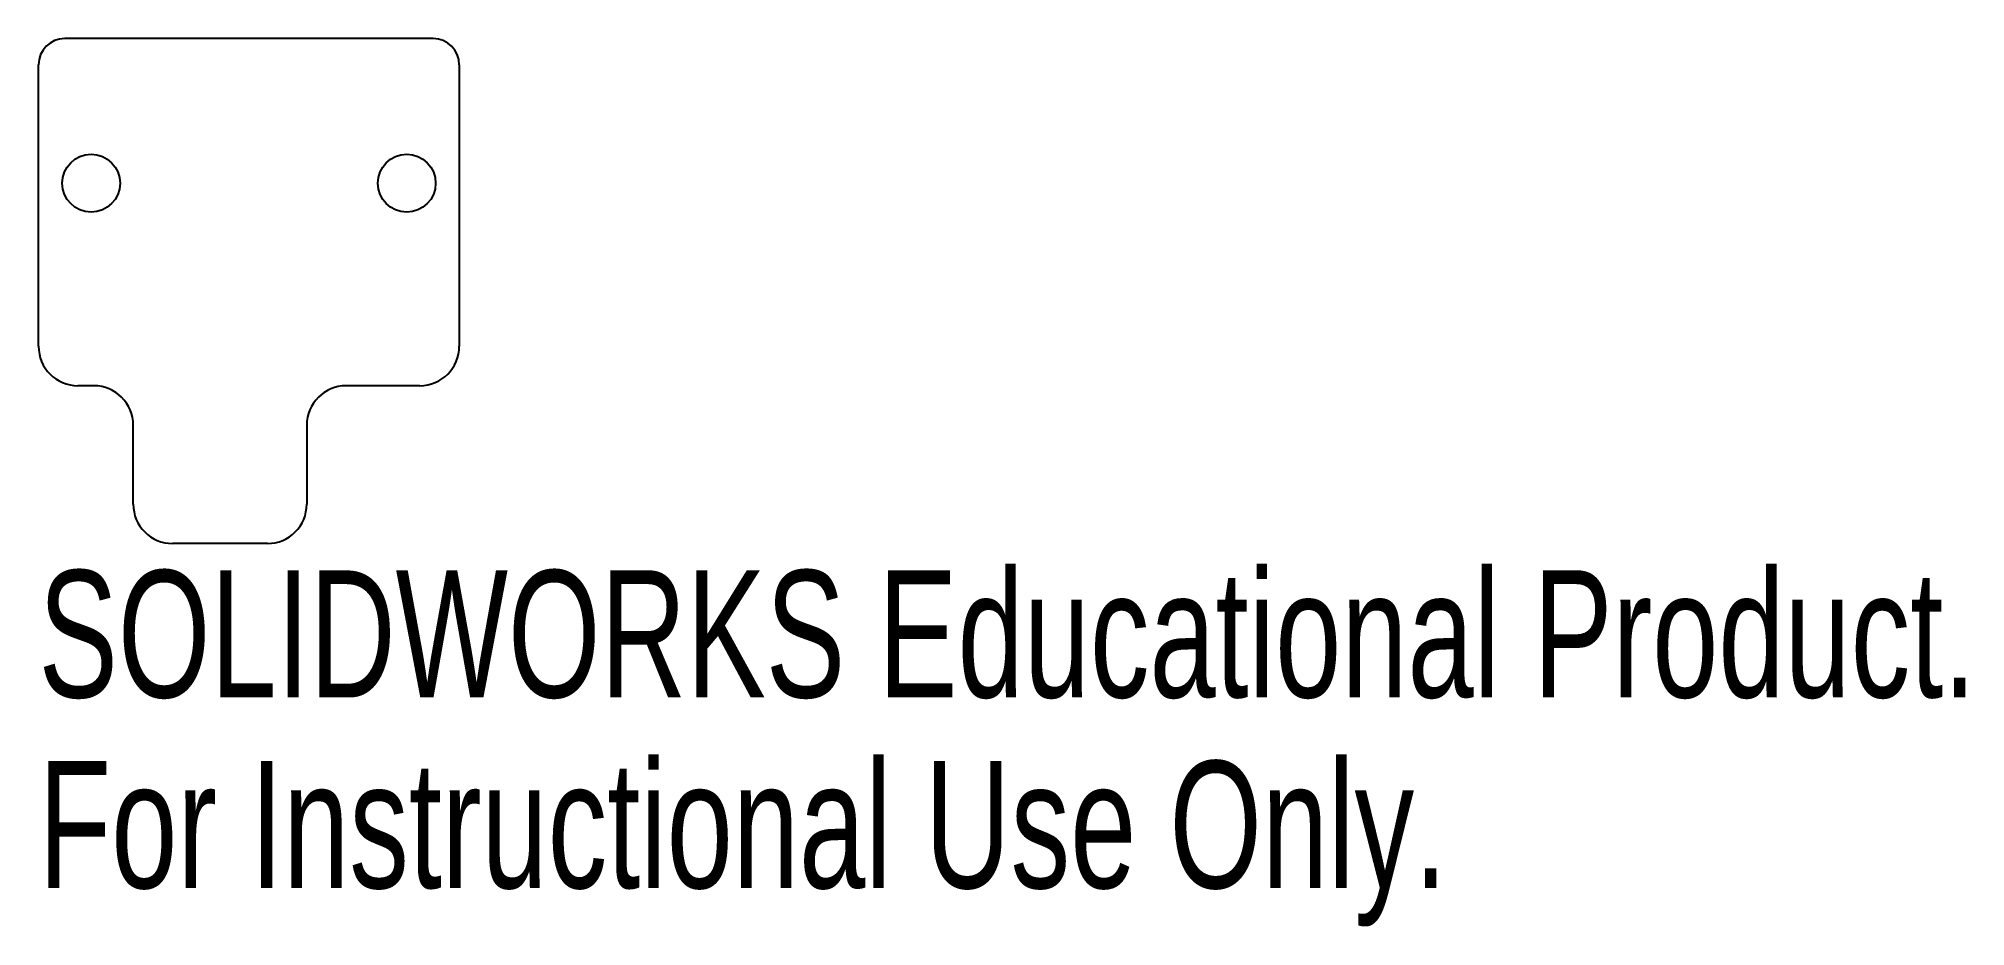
# Model space of a CAD drawing. Header units: millimetres. Extents: x 133.4 to 206.6, y -85.8 to -52.
import ezdxf

# ---------------------------------------------------------------- set-up
doc = ezdxf.new("R2010")
doc.units = ezdxf.units.MM
doc.styles.add('SLDTEXTSTYLE0', font='TXT', dxfattribs={"width": 0.7})

msp = doc.modelspace()

# ---------------------------------------------------------------- linework, layer by layer
at = {"color": 7, "linetype": 'Continuous', "lineweight": 25}
for p, q in [((148.365, -52.03), (134.365, -52.03)), ((133.365, -63.73), (133.365, -53.03)), ((149.365, -53.03), (149.365, -63.73)), ((135.465, -65.23), (134.865, -65.23)), ((147.865, -65.23), (145.065, -65.23)), ((136.965, -69.73), (136.965, -66.73)), ((143.565, -66.73), (143.565, -69.73)), ((142.065, -71.23), (138.465, -71.23))]:
    msp.add_line(p, q, dxfattribs=at)
for centre in [(135.365, -57.53), (147.365, -57.53)]:
    msp.add_circle(centre, 1.1, dxfattribs=at)
for centre, radius, start, end in [((134.365, -53.03), 1, 90, 180), ((148.365, -53.03), 1, 0, 90), ((134.865, -63.73), 1.5, 180.00002, 269.99998), ((147.865, -63.73), 1.5, 270.00002, 359.99998), ((135.465, -66.73), 1.5, 0.00002, 89.99998), ((145.065, -66.73), 1.5, 90.00002, 179.99998), ((138.465, -69.73), 1.5, 180.00002, 269.99998), ((142.065, -69.73), 1.5, 270.00002, 359.99998)]:
    msp.add_arc(centre, radius, start, end, dxfattribs=at)

# ---------------------------------------------------------------- texts
at = {"color": 7, "linetype": 'Continuous', "char_height": 4.83362, "attachment_point": 1, "style": 'SLDTEXTSTYLE0'}
for s, insert in [('SOLIDWORKS Educational Product.', (133.365, -72.25)), ('For Instructional Use Only.', (133.365, -79.5))]:
    msp.add_mtext(s, dxfattribs=dict(at, insert=insert))

doc.saveas('drawing.dxf')
